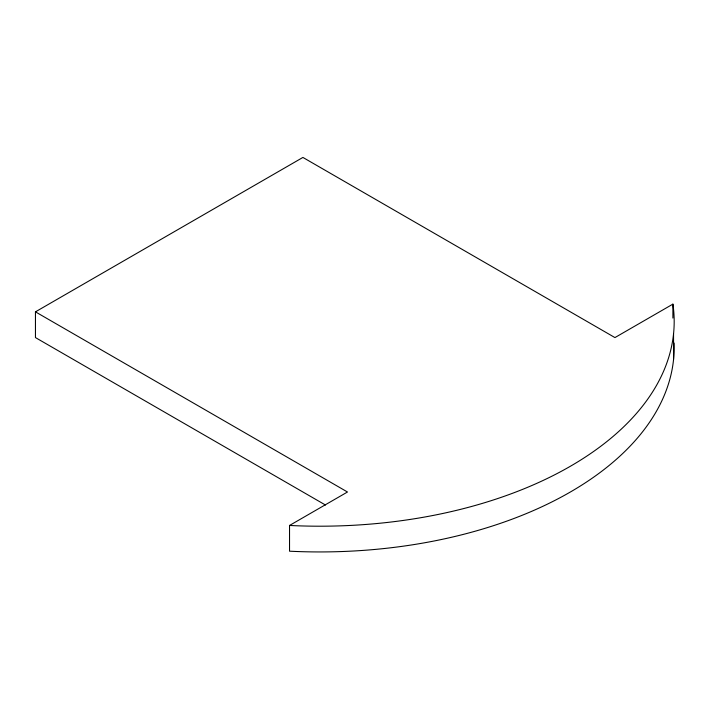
<?xml version="1.0" encoding="UTF-8"?>
<svg xmlns="http://www.w3.org/2000/svg" width="709" height="709" viewBox="0 0 709 709"><rect width="100%" height="100%" fill="white"/><g stroke="black" fill="none" stroke-linecap="round" stroke-linejoin="round"><path stroke-width="1.06" d="M325.475 505.021L35.45 337.581L35.45 311.845L302.911 157.433L614.942 337.581L672.894 304.126L672.894 318.066M674.108 343.041A354.447 204.635 0 0 1 289.538 551.194L289.538 525.458L347.49 492.002L35.45 311.845M673.55 333.797L673.55 359.534M672.894 304.126A354.447 204.635 0 0 1 289.538 525.458"/></g></svg>
